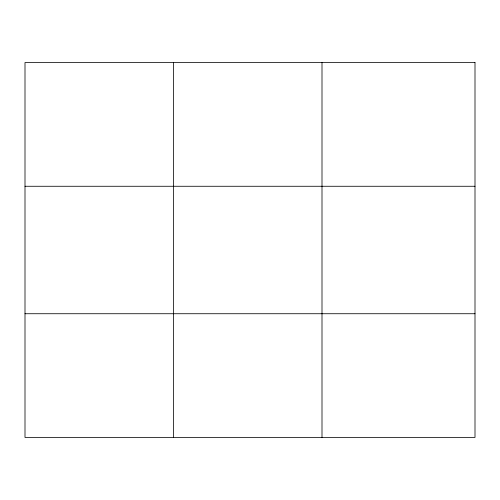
<?xml version="1.0" encoding="UTF-8"?>
<svg xmlns="http://www.w3.org/2000/svg" width="500" height="500" viewBox="0 0 500 500"><rect width="100%" height="100%" fill="white"/><g stroke="black" fill="none" stroke-linecap="round" stroke-linejoin="round"><path stroke-width="0.75" d="M173.5 437.444L173.5 62.556M322 437.444L322 62.556M25 186.269L475 186.269M25 313.731L475 313.731M475 62.556L475 437.444L25 437.444L25 62.556L475 62.556"/></g></svg>
